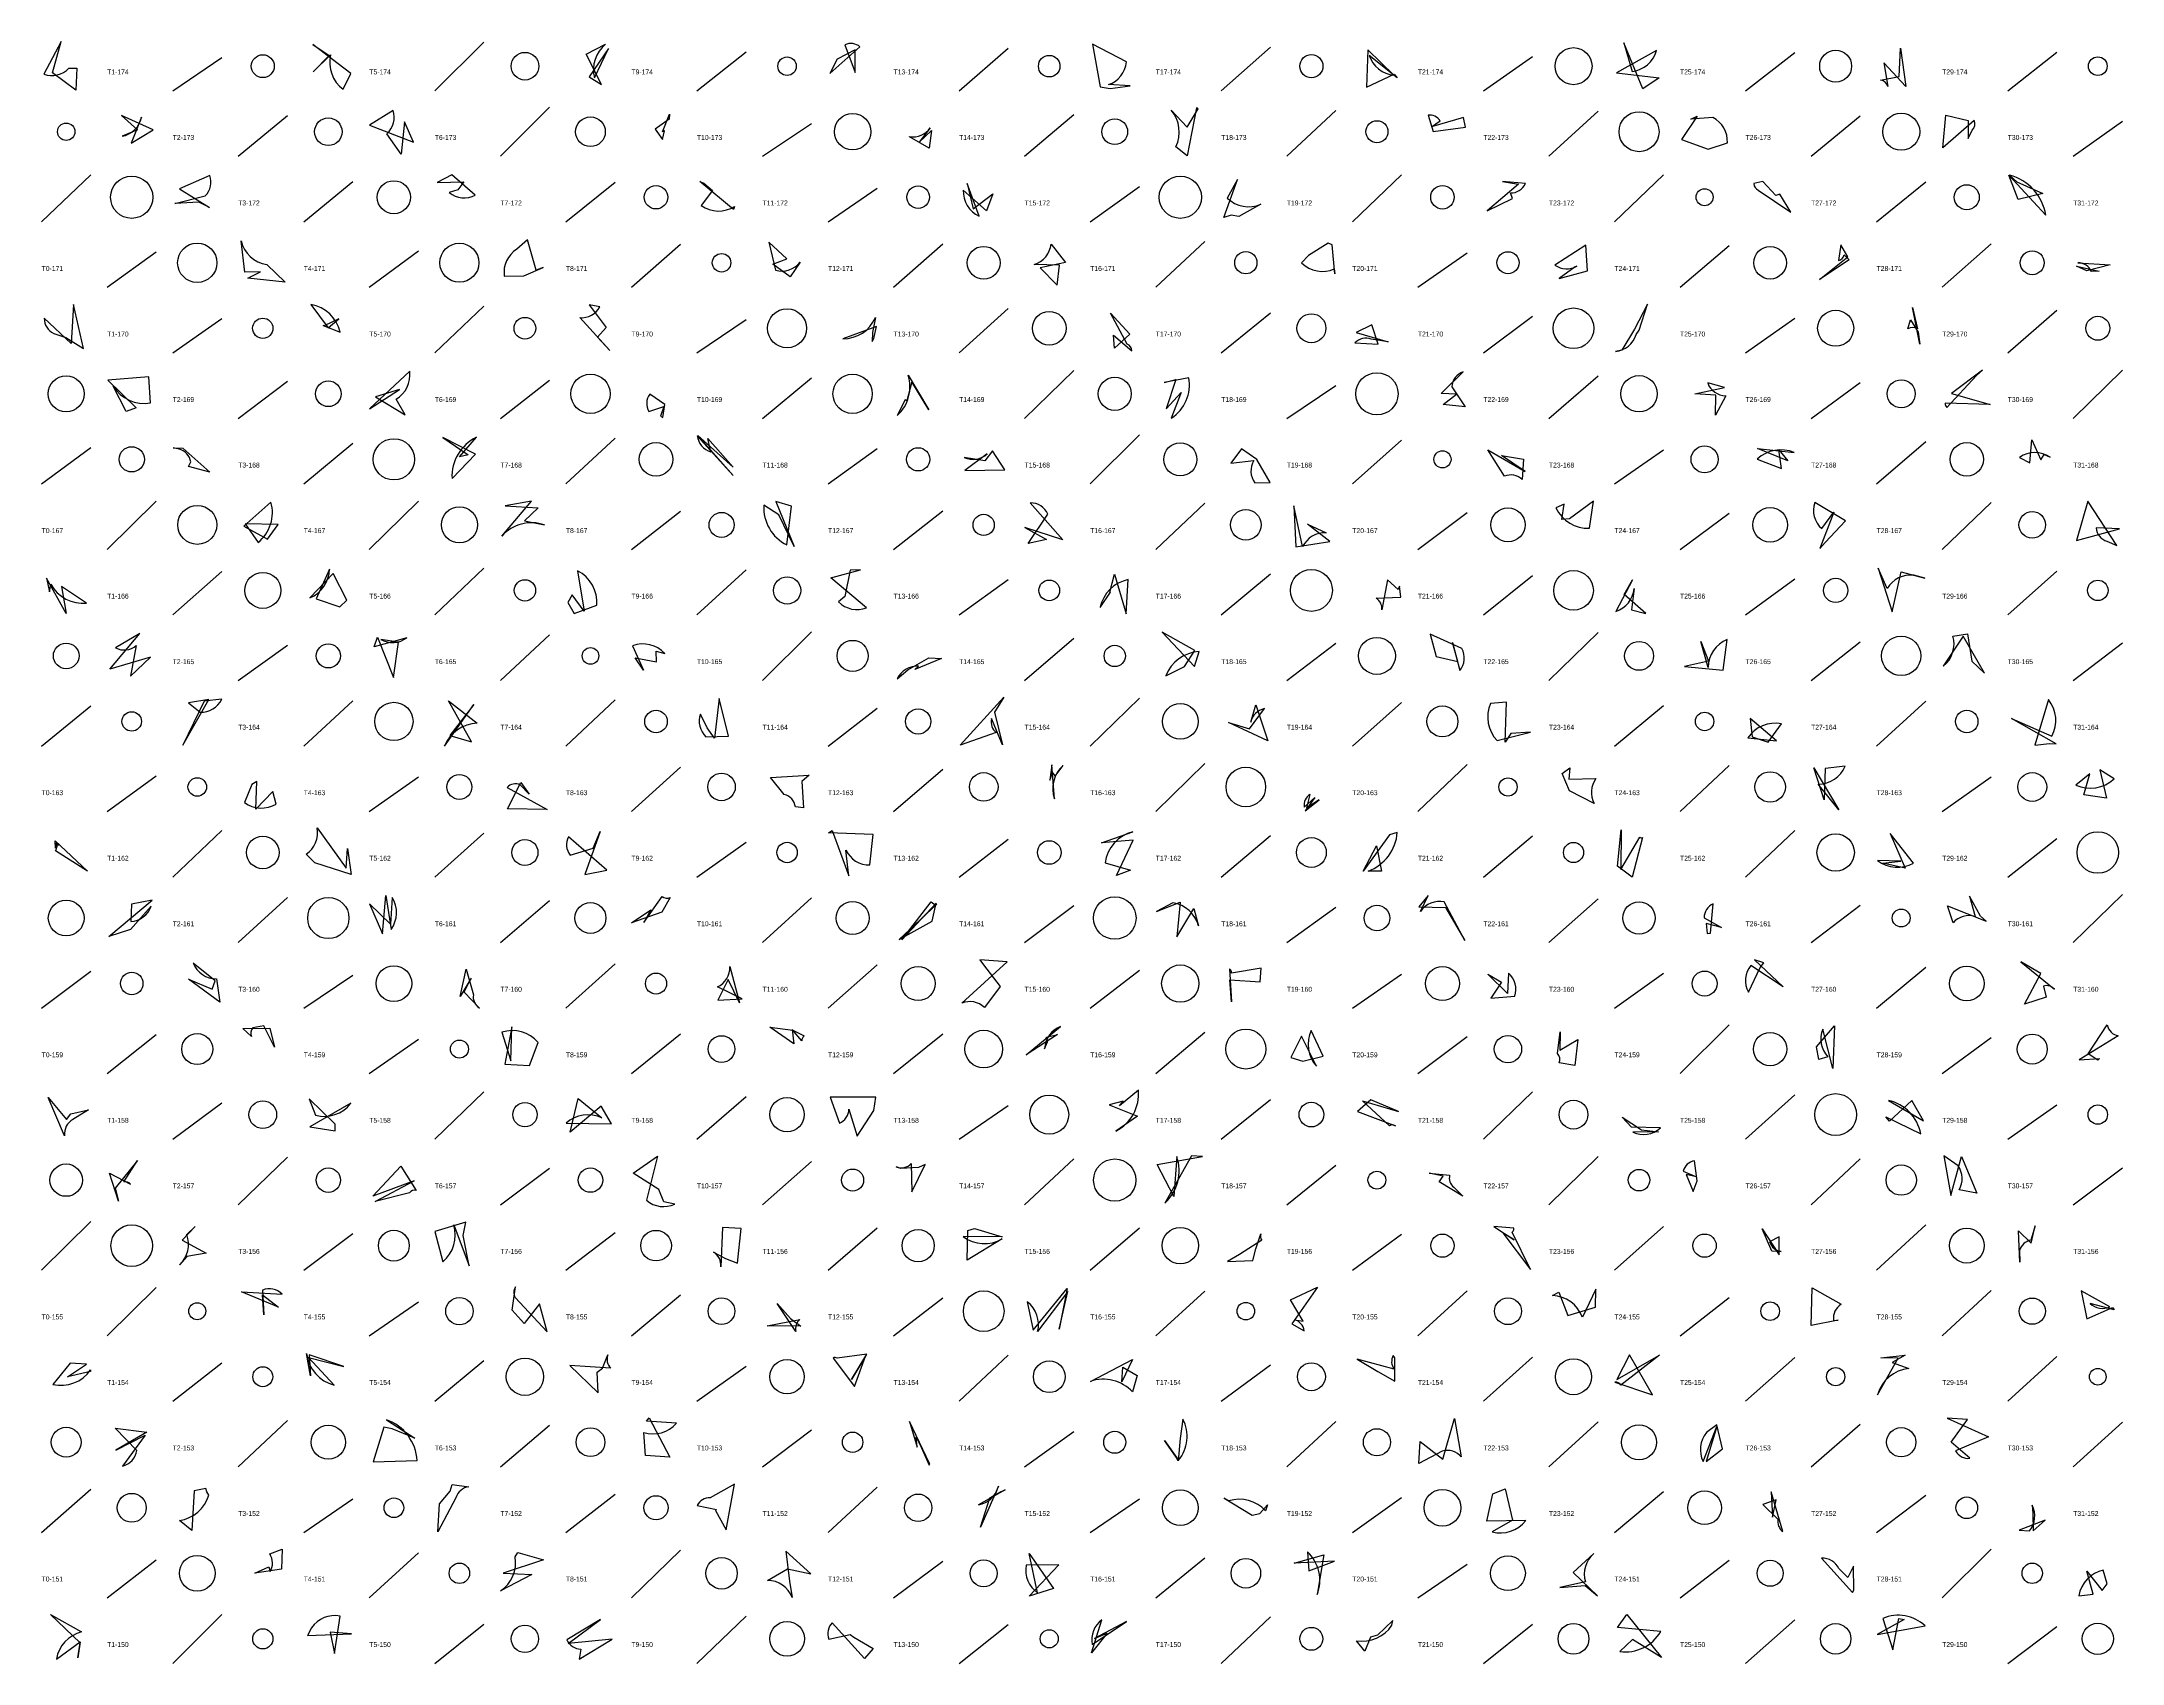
# Model space of a CAD drawing. Header units: millimetres. Extents: x -1 to 9990, y 0 to 15990.
# Drawn here: x 0 to 1270, y 6000 to 6990 of the extents above; entities that cross this region are included whole.
import ezdxf

# ---------------------------------------------------------------- set-up
doc = ezdxf.new("R2010")
doc.units = ezdxf.units.MM
doc.layers.add('TEXT', color=3, linetype='Continuous')
doc.layers.add('WALL', color=1, linetype='Continuous')

msp = doc.modelspace()

# ---------------------------------------------------------------- linework, layer by layer
for points in [[(6.7, 6970.9), (11.9, 6990), (1.3, 6970.1, 0.3), (16.7, 6973.8), (21.5, 6973.7), (20.8, 6960.3)], [(175.6, 6981.5), (165.8, 6971.6), (176.4, 6981.9, 0.3), (184, 6960.9), (188.7, 6970.6), (165.5, 6988.2)], [(341.8, 6963.9), (332.4, 6982.3), (344.2, 6988.4, 0.3), (337.5, 6967.9), (345.9, 6985.7), (334.2, 6968.5)], [(485.5, 6979.2), (481.1, 6970.5), (499.5, 6986.8, 0.3), (490.3, 6988), (496.6, 6971.2), (496.5, 6984.9)], [(652.2, 6961.3), (664.5, 6963.1), (651.2, 6963.8, 0.3), (662.1, 6977.6), (641.4, 6988.5), (646.1, 6962.4)], [(977.3, 6961.2), (965.7, 6989.3), (970.7, 6971.7, 0.3), (985.7, 6984.6), (961.2, 6971), (987.3, 6967.8)], [(1137.8, 6962.6), (1124.4, 6977), (1126.8, 6962.6, 0.3), (1122.4, 6966.5), (1133.7, 6968.7), (1134.6, 6986)], [(825.6, 6970.1), (827.4, 6967.9), (810.3, 6981.6, 0.3), (825.4, 6969.5), (809.4, 6985), (808.7, 6962.1)], [(221.5, 6941.1), (219.5, 6921.2), (210.7, 6933.8, 0.3), (214.6, 6948), (200.1, 6939), (227, 6928.7)], [(704.8, 6949.6), (699.1, 6920.3), (692.3, 6925.8, 0.3), (689.4, 6948.1), (699.1, 6937.8), (706, 6948.9)], [(48.7, 6944.9), (58.6, 6936.1), (49.1, 6932.2, 0.3), (61, 6943.8), (54.7, 6928.1), (68.1, 6936.2)], [(374.4, 6936.6), (379, 6930.3), (380.2, 6935.5, 0.3), (379, 6935), (383.2, 6945.8), (383, 6942.7)], [(541.8, 6925), (529.7, 6931.9), (529.7, 6932.1, 0.3), (542.4, 6937.4), (535.6, 6928.7), (543.2, 6935.8)], [(867.9, 6943.7), (848.3, 6938), (853.6, 6941.6, 0.3), (846.2, 6945.1), (849.3, 6935.2), (869, 6937.8)], [(1001, 6930.3), (1017.1, 6924.3), (1028.9, 6928.3, 0.3), (1020.1, 6943.6), (1006.7, 6942.6), (1010.4, 6944.5)], [(1175.9, 6941.8), (1175.9, 6930.9), (1178.4, 6935.9, 0.3), (1179.5, 6941.9), (1160.4, 6925.2), (1162.3, 6945)], [(95.9, 6891.9), (81.3, 6891.2), (99.8, 6895.9, 0.3), (102.6, 6908.3), (84.2, 6900.1), (102.4, 6888.7)], [(257.6, 6904.4), (254.1, 6899.5), (248.8, 6897.9, 0.3), (264.7, 6896.2), (250.3, 6908.6), (241.4, 6903.9)], [(404.1, 6903.5), (409.4, 6899.2), (402.6, 6889.9, 0.3), (423, 6889.4), (422.2, 6887.5), (401.7, 6904.6)], [(580.6, 6897), (576.8, 6886.7), (562.5, 6899.3, 0.3), (572.2, 6883.4), (565, 6903.3), (568.6, 6887.9)], [(721.6, 6882.7), (729.9, 6905.9), (723.6, 6894.5, 0.3), (744.2, 6890.7), (730.7, 6883.2), (726.1, 6884.1)], [(882.2, 6886.6), (897.7, 6894.2), (896.5, 6897.6, 0.3), (905.6, 6903.3), (891.7, 6904.6), (901.4, 6902.9)], [(1058.5, 6896.1), (1050.6, 6904.7), (1045.1, 6903.3, 0.3), (1047.8, 6899.4), (1067.7, 6885.8), (1061, 6896.8)], [(1206.3, 6893.7), (1200.6, 6908.4), (1223.2, 6884, 0.3), (1201.2, 6908.5), (1205.6, 6904.4), (1221.4, 6897.2)], [(133.6, 6849.4), (124.1, 6849.3), (121.7, 6868.3, 0.3), (137.4, 6853.9), (148.7, 6843.2), (125.8, 6845.6)], [(301.8, 6850.5), (296.5, 6868.9), (290, 6863.2, 0.3), (282.4, 6846.9), (294.3, 6847.1), (306.1, 6852.2)], [(454.9, 6857.4), (443.8, 6867.6), (447.9, 6850.5, 0.3), (463, 6855.3), (456.9, 6846.5), (446.3, 6854.2)], [(619.8, 6841.3), (621.2, 6853.5), (605.9, 6854, 0.3), (616.1, 6866.4), (625, 6855.1), (609.5, 6851.9)], [(785.2, 6867), (773.2, 6859.5), (769, 6854.9, 0.3), (789, 6851.2), (789.4, 6848.2), (787.7, 6866)], [(943.5, 6850), (942.6, 6865.8), (923.6, 6853.6, 0.3), (937.1, 6853), (936, 6852.5), (926.3, 6845.3)], [(1102.4, 6858.7), (1098.1, 6866), (1096.8, 6856.3, 0.3), (1100.1, 6859.9), (1103.3, 6856.8), (1085.2, 6844.7)], [(1241.9, 6853), (1255.9, 6849.9), (1251.1, 6849.6, 0.3), (1242.9, 6855), (1262.5, 6853.7), (1248.3, 6850.1)], [(19.5, 6829.6), (18.1, 6805.7), (1.6, 6821.1, 0.3), (7.4, 6811.9), (14.8, 6809.4), (25.6, 6802.6)], [(172.4, 6816.5), (171.8, 6816.6), (182.3, 6812.7, 0.3), (164.3, 6829.6), (174.8, 6815.2), (181.5, 6820.8)], [(339.3, 6809.5), (346.9, 6801.5), (328.5, 6821.5, 0.3), (340.8, 6828.1), (334.1, 6829.3), (344.6, 6815.5)], [(507.9, 6808.7), (509.5, 6816.1), (489.1, 6808.6, 0.3), (508.9, 6821.5), (507.1, 6812.5), (507, 6806.9)], [(654.8, 6802.9), (654.2, 6810.8), (665.4, 6801.3, 0.3), (662.6, 6805.3), (652.4, 6824.2), (664.2, 6811.5)], [(972.3, 6814.5), (964.5, 6801.6), (960.6, 6800.9, 0.3), (973.3, 6811.2), (975.1, 6813.9), (980.2, 6829.8)], [(1146.3, 6805.3), (1141.9, 6827.6), (1145, 6814.6, 0.3), (1139.1, 6814.7), (1140.6, 6820.2), (1145.3, 6812.6)], [(802.4, 6812.5), (821.9, 6806.8), (811.5, 6808.3, 0.3), (801.6, 6806.1), (815.7, 6805.4), (811.8, 6817.1)], [(57.8, 6766.4), (51.7, 6764.1), (43.6, 6779.7, 0.3), (66.5, 6769.4), (65.4, 6785.4), (40.4, 6783.4)], [(203.8, 6773.2), (221.9, 6762.1), (216.4, 6771.8, 0.3), (224.7, 6788.8), (200.1, 6765.8), (218.5, 6777.7)], [(528.1, 6770.8), (527.1, 6771.4), (522.2, 6761.8, 0.3), (528.8, 6786.4), (541.5, 6765.2), (531.2, 6782.3)], [(686.3, 6765.9), (695.6, 6775.9), (689.5, 6760.1, 0.3), (700.2, 6784.8), (685.1, 6782), (692.2, 6783.7)], [(863.5, 6774.7), (854.2, 6775.1), (867.7, 6788.4, 0.3), (860.7, 6779.3), (868.8, 6767.1), (855.5, 6768.4)], [(1165.7, 6775.1), (1189.2, 6768.5), (1161.8, 6769.2, 0.3), (1162.9, 6766.7), (1181, 6786.2), (1184.6, 6789.5)], [(379.1, 6760.6), (380.3, 6768.5), (371.2, 6774.8, 0.3), (370.6, 6764.2), (379.7, 6767.2), (377.8, 6761.4)], [(1009.1, 6775), (1027.2, 6778.9), (1016.9, 6781.6, 0.3), (1027.9, 6773.8), (1021.6, 6762), (1021.8, 6774.1)], [(260.3, 6737.8), (255.1, 6736.5), (265.4, 6748.5, 0.3), (250.5, 6723.3), (264.8, 6738.2), (244.8, 6748.3)], [(400.6, 6749.5), (422.1, 6725.2), (400.2, 6749.4, 0.3), (408.4, 6739.5), (406.6, 6747.8), (422.1, 6730.2)], [(1220.2, 6734.7), (1222.3, 6738), (1225.9, 6736.4, 0.3), (1207.2, 6736.2), (1213.6, 6732.8), (1214.8, 6747)], [(102.6, 6727.1), (89.7, 6730.6), (91, 6733.4, 0.3), (83.9, 6741.2), (80.2, 6742), (86.1, 6741.9)], [(580.4, 6740.1), (575.6, 6734), (563, 6736.1, 0.3), (577.2, 6738.4), (563.5, 6728.1), (588, 6728.5)], [(732.4, 6741.5), (725.8, 6732.7), (739.8, 6734.2, 0.3), (740.5, 6720.7), (749.9, 6720.9), (741.7, 6734.9)], [(891.1, 6737.4), (904.5, 6735.2), (903.7, 6722.6, 0.3), (892.9, 6724.7), (882.6, 6740.8), (905.4, 6727.5)], [(1065.9, 6734), (1047.2, 6741.7), (1069.7, 6739.1, 0.3), (1047.1, 6735.1), (1062, 6729.4), (1060.4, 6740.7)], [(144.4, 6695.3), (124.2, 6695.6), (132.1, 6684.2, 0.3), (140, 6708.9), (123.5, 6694.2), (137.8, 6686.3)], [(303.1, 6705.4), (294.7, 6697.4), (306.9, 6695, 0.3), (280.9, 6688.2), (299, 6709.4), (283, 6706.6)], [(459.3, 6681.7), (450, 6701.1), (440.8, 6707, 0.3), (454.8, 6682.8), (457.6, 6706.4), (448.1, 6709.3)], [(613.4, 6686.1), (602.2, 6683.6), (614.2, 6701.6, 0.3), (603.4, 6708.4), (623.3, 6685.9), (600.1, 6693.3)], [(786.3, 6684.8), (772.6, 6695.4), (784, 6690.1, 0.3), (769.6, 6681.7), (764.2, 6706.7), (765.5, 6681.6)], [(927.8, 6698.3), (929.2, 6707.6), (924.3, 6705.4, 0.3), (944.8, 6692.9), (947.1, 6709.4), (932.5, 6698.6)], [(1088.5, 6684.2), (1101, 6697.5), (1082.2, 6708.6, 0.3), (1086.5, 6692.7), (1093.9, 6702.7), (1085.3, 6680.5)], [(1241.9, 6685.5), (1268.2, 6692.6), (1253.9, 6693.1, 0.3), (1260.5, 6685), (1266.6, 6682.5), (1248.9, 6709.5)], [(186.2, 6649.1), (178, 6665.4), (163.7, 6650.5, 0.3), (175.7, 6668), (167.5, 6649.9), (182.1, 6645)], [(493.4, 6667.3), (490.3, 6651.3), (486.4, 6648, 0.3), (503.5, 6644.4), (481.8, 6662.6), (499.9, 6667.5)], [(1134.9, 6666.3), (1149.4, 6662.4), (1142.7, 6664.2, 0.3), (1126.4, 6656.1), (1121, 6668.6), (1129.5, 6641.9)], [(3, 6662.4), (4.8, 6654.1), (5.6, 6658.7, 0.3), (27.4, 6647.3), (12.2, 6657.4), (14.9, 6640.8)], [(321.1, 6647.7), (325, 6640.9), (338.9, 6645.9, 0.3), (327.1, 6667), (331.1, 6642.4), (323.8, 6652.3)], [(654.9, 6664.9), (661.9, 6640.6), (663.2, 6661.6, 0.3), (646.1, 6644.5), (652.4, 6654), (651.9, 6654)], [(828, 6655.6), (821.5, 6661.4), (818, 6643.2, 0.3), (814.5, 6650.2), (829.6, 6650.9), (828.7, 6657.5)], [(965.9, 6652.4), (971, 6661.4), (960.8, 6642.2, 0.3), (972, 6656.1), (970.4, 6643.2), (979.1, 6640.9)], [(684, 6629.5), (703.6, 6608.5), (706.5, 6617.6, 0.3), (686.1, 6602.9), (697.5, 6608.6), (703.8, 6618.3)], [(41.7, 6606.9), (59.9, 6628.7), (45.1, 6619.9, 0.3), (57.8, 6621.3), (54.2, 6602.6), (66.4, 6614.2)], [(214.7, 6601.8), (217.8, 6623.4), (207, 6625.1, 0.3), (222.9, 6626.1), (202.9, 6620.5), (205, 6626.5)], [(375.2, 6611.3), (375.1, 6617.8), (380.4, 6616.5, 0.3), (360.7, 6621.2), (367.3, 6606.3), (362.2, 6613.9)], [(864.4, 6611.5), (861.2, 6623.1), (865.7, 6606, 0.3), (866.9, 6619.5), (847.5, 6628.3), (851.2, 6614.7)], [(1002.7, 6608.5), (1026.3, 6606.4), (1028.8, 6625.1, 0.3), (1017.2, 6607.9), (1012.7, 6623.7), (1017.4, 6611.8)], [(1185.9, 6604.4), (1172.9, 6627), (1160.7, 6608.7, 0.3), (1166.6, 6627.1), (1175.4, 6628.4), (1178.2, 6611.8)], [(549.2, 6613.4), (533, 6606.8), (535.3, 6608.8, 0.3), (522.2, 6601), (528.6, 6606.6), (541.5, 6613.9)], [(102, 6588.4), (89.7, 6586.4), (96.8, 6580.6, 0.3), (109.9, 6588.6), (99.2, 6587.3), (86.1, 6560.5)], [(262.4, 6562.6), (248.4, 6587.6), (265.8, 6573.9, 0.3), (246, 6560), (263.9, 6585.3), (249.2, 6566.5)], [(410.6, 6564.7), (406.2, 6571), (402.1, 6579.5, 0.3), (405.5, 6565.7), (419.3, 6566), (413.6, 6589.1)], [(581.6, 6580.7), (586.5, 6560.8), (579.8, 6576.7, 0.3), (582.7, 6568.2), (560.7, 6560.5), (587.2, 6589.8)], [(724.4, 6574.3), (737.2, 6570.4), (746.3, 6582.8, 0.3), (738, 6574.6), (741.1, 6585.1), (748.4, 6563.1)], [(893.3, 6562.3), (894, 6586.7), (884.3, 6586, 0.3), (888.4, 6563.3), (908.8, 6568.4), (896.7, 6567.6)], [(1229.6, 6561.4), (1202.4, 6576.7), (1227, 6566, 0.3), (1224.9, 6588.3), (1216.5, 6560.5), (1225.5, 6561.5)], [(1044, 6565.7), (1053.8, 6562.3), (1062, 6573.6, 0.3), (1041.3, 6564.9), (1058.9, 6563.2), (1042.8, 6576.8)], [(463.9, 6538.3), (465.1, 6522.2), (460.1, 6522.8, 0.3), (453.3, 6530.5), (444.8, 6540.8), (468.5, 6542.2)], [(617, 6543.7), (618.7, 6541.5), (623.5, 6548.1, 0.3), (618.2, 6527.7), (616.6, 6548.5), (615.3, 6539.1)], [(932.8, 6546.7), (932.2, 6539.8), (948.7, 6540.1, 0.3), (947.7, 6525), (932.6, 6532.7), (928.1, 6543.2)], [(1081.7, 6546.6), (1096.9, 6521), (1084.4, 6536.7, 0.3), (1100.8, 6547.7), (1088.6, 6546.3), (1088, 6527.1)], [(1246.5, 6530.1), (1250.2, 6543), (1241.6, 6536.1, 0.3), (1264.9, 6539.9), (1256.3, 6545.4), (1260.4, 6528.2)], [(131.3, 6538.3), (128.4, 6536.6), (123.8, 6525.5, 0.3), (143.2, 6524.6), (141.1, 6532.3), (130.8, 6521.4)], [(292.5, 6537.7), (297.5, 6530.7), (292.1, 6536.4, 0.3), (284.1, 6534.7), (308.6, 6521.2), (284.3, 6521.6)], [(779.7, 6527.2), (772.3, 6522.2), (774.2, 6530.5, 0.3), (770.7, 6522.7), (777.2, 6528.6), (771.3, 6520.5)], [(188.9, 6481.5), (166.8, 6488.7), (161.5, 6493.9, 0.3), (168.2, 6510), (185.8, 6485.4), (186.6, 6497.5)], [(331.6, 6481.6), (344.9, 6484.2), (321.6, 6504.6, 0.3), (322.6, 6493.4), (336.7, 6497.7), (340.9, 6507.8)], [(482.6, 6508.5), (492.7, 6480.8), (490.9, 6496.5, 0.3), (505.5, 6487.4), (507.6, 6506), (480.3, 6507)], [(666.3, 6502.6), (647, 6500.9), (666, 6507.7, 0.3), (649.1, 6488.7), (664.6, 6484.3), (656.1, 6481)], [(814.8, 6499.1), (817.8, 6483.7), (809.6, 6483.7, 0.3), (827.4, 6507.3), (822.7, 6505.7), (806.6, 6483.7)], [(964, 6508.9), (963.9, 6484.6), (975.4, 6504.4, 0.3), (977.1, 6504.1), (970.7, 6480), (961.9, 6486.6)], [(1123.8, 6488.5), (1134.7, 6489.8), (1120.6, 6490.1, 0.3), (1142.5, 6488.5), (1128.2, 6506.6), (1137.4, 6485.5)], [(8.3, 6502.1), (28, 6483.6), (8.4, 6496.1, 0.3), (8.7, 6500.7), (10.4, 6499.6), (8.5, 6497.7)], [(67.5, 6465.8), (54.8, 6463.5), (54.4, 6452.8, 0.3), (66.9, 6462.3), (54.3, 6448), (41.1, 6443.7)], [(208.1, 6445.4), (210.1, 6468.7), (213.3, 6447.9, 0.3), (214, 6467.6), (212.9, 6451.3), (200.2, 6463.6)], [(371.8, 6460), (367.5, 6452.2), (378.7, 6468.2, 0.3), (383.7, 6467.6), (378.6, 6458.6), (360.1, 6452.1)], [(545.9, 6464), (525, 6441.6), (543, 6464.9, 0.3), (546.4, 6463.5), (523.5, 6441.9), (543.6, 6453)], [(692.9, 6443.5), (703.2, 6460.8), (706.1, 6450.2, 0.3), (690.5, 6464.3), (680.5, 6458.9), (695, 6464.6)], [(856.8, 6461.4), (868.6, 6441.2), (856.1, 6464.9, 0.3), (841.6, 6458.9), (846.3, 6468.7), (840.6, 6461.9)], [(1183.5, 6456.1), (1176.6, 6468.4), (1180.1, 6455.9, 0.3), (1166.7, 6452.1), (1163.3, 6462.4), (1186.9, 6453.1)], [(1016.5, 6445.6), (1018.6, 6445.7), (1020.2, 6463.7, 0.3), (1014.7, 6455.1), (1025.4, 6449.3), (1016, 6451.6)], [(104, 6411.6), (105.9, 6416.6), (92.5, 6427.5, 0.3), (106.7, 6417.8), (108.7, 6403.7), (89.6, 6417.7)], [(574.8, 6426.4), (585, 6413.3), (575.4, 6400.4, 0.3), (561.6, 6403), (589.3, 6428.2), (572.7, 6429.4)], [(1045.5, 6429.4), (1063, 6413), (1043.2, 6426.1, 0.3), (1041.7, 6409.8), (1048.9, 6424.8), (1051.1, 6427.7)], [(1220.3, 6421.2), (1208.1, 6428.2), (1228.5, 6411.5, 0.3), (1221.8, 6413.5), (1223.5, 6406.6), (1210.3, 6402.5)], [(255.5, 6407.1), (259.1, 6423.7), (263.5, 6408.2, 0.3), (267.3, 6400), (257.9, 6409.7), (262.2, 6418.2)], [(412.8, 6404.8), (427.6, 6405.7), (412.5, 6412.9, 0.3), (420.1, 6425.4), (426, 6403.3), (419.1, 6417.4)], [(743.7, 6416.1), (744.4, 6424.3), (726.3, 6421.3, 0.3), (725, 6423.9), (726.2, 6403.9), (725.2, 6417.2)], [(891.1, 6415.8), (884.6, 6406.1), (899.1, 6407.2, 0.3), (895.3, 6421.4), (894.7, 6408.9), (882.8, 6420.7)], [(142.2, 6376.1), (135.6, 6389.2), (129, 6388, 0.3), (128.2, 6382.6), (122.8, 6387.5), (139.3, 6387.7)], [(282.7, 6365.7), (297.7, 6365), (303.1, 6379.1, 0.3), (280.9, 6385.3), (286.3, 6367.9), (287, 6388.5)], [(444.5, 6388.3), (458.5, 6386.5), (465.4, 6383, 0.3), (464.1, 6380.1), (458, 6386.9), (459.2, 6378.2)], [(620.1, 6384), (601, 6371.4), (621.8, 6388.7, 0.3), (612.2, 6375.2), (613.9, 6379.4), (613.3, 6382.3)], [(1094.3, 6389.1), (1093.2, 6363.1), (1087.2, 6387.2, 0.3), (1090.3, 6370.3), (1084.7, 6368.7), (1083.3, 6376.4)], [(1255, 6368.2), (1249.1, 6372), (1260.7, 6389.7, 0.3), (1267.5, 6383.1), (1243.7, 6368.4), (1256.1, 6369.3)], [(769.8, 6367.7), (782.1, 6370.6), (774.9, 6386.4, 0.3), (778.1, 6364.5), (768.9, 6382.8), (762.4, 6369.8)], [(937.6, 6380.9), (935.7, 6364.9), (926.3, 6366.6, 0.3), (925.2, 6372.3), (926.9, 6385.6), (926.6, 6374.4)], [(17.8, 6335.4), (28.6, 6338), (19.1, 6332.1, 0.3), (14, 6322.1), (4.1, 6345.5), (15.1, 6332.1)], [(179.2, 6329.2), (163.4, 6344.7), (167.1, 6334.6, 0.3), (188.8, 6341.9), (163.8, 6327.6), (179.1, 6325)], [(322.6, 6324.2), (327.5, 6344.8), (342, 6333.1, 0.3), (320.1, 6329.7), (347.9, 6329.4), (341.5, 6340.2)], [(509.2, 6345.7), (481.3, 6345.6), (486.9, 6329.7, 0.3), (492.7, 6338.4), (497.8, 6321.8), (508, 6337.6)], [(651.6, 6341), (668.9, 6334.1), (655.7, 6324.9, 0.3), (669.5, 6349.9), (657.9, 6340.3), (660.1, 6343.3)], [(811.3, 6344), (803.2, 6336.8), (826.3, 6328.2, 0.3), (822.7, 6328.1), (806.3, 6343.4), (828.2, 6336.8)], [(1127.8, 6330.9), (1125.6, 6333.6), (1146.9, 6323.2, 0.3), (1127.2, 6343.7), (1148.7, 6331.2), (1141.4, 6343.6)], [(976.4, 6325.7), (986.8, 6324.4), (971.2, 6324.3, 0.3), (988.1, 6326.9), (970.4, 6327.4), (964.6, 6333.5)], [(47, 6282.1), (41.4, 6299.2), (54.3, 6292.5, 0.3), (50.1, 6293.9), (58.6, 6306.9), (44.8, 6290.1)], [(202.1, 6285.2), (219.3, 6303.5), (228.6, 6288.7, 0.3), (224.5, 6287.3), (203.5, 6282), (227.4, 6294.5)], [(361.1, 6299.2), (375.9, 6309.7), (369.2, 6282.7, 0.3), (386.5, 6280.4), (379.8, 6281.8), (376.7, 6289.2)], [(535.3, 6302.8), (524.5, 6302.1), (521.6, 6303.1, 0.3), (530.8, 6305.1), (531.2, 6287.8), (539.3, 6304.6)], [(708.6, 6309.4), (701.8, 6309.8), (685.5, 6280.9, 0.3), (692.8, 6309.4), (691, 6285), (680.9, 6304.5)], [(855.4, 6297.5), (846.8, 6299.3), (859.4, 6298.1, 0.3), (862, 6290.7), (867.5, 6285.2), (852.9, 6294)], [(1008, 6288.1), (1010.4, 6294.6), (1008.9, 6306.8, 0.3), (1001.9, 6300.4), (1010, 6297), (1003.8, 6298.4)], [(1171.8, 6309.5), (1181.2, 6287), (1170.3, 6289.1, 0.3), (1169.7, 6303.7), (1161, 6309.9), (1165.2, 6285.7)], [(100.5, 6250.4), (88.7, 6248.3), (84.2, 6243.3, 0.3), (88.6, 6261.8), (93.8, 6266.6), (85.7, 6258.3)], [(259, 6269.4), (240, 6263.6), (244.9, 6245.1, 0.3), (251.5, 6267.7), (261, 6242.7), (257.2, 6261.1)], [(427, 6265.5), (415.5, 6266), (414.5, 6242.1, 0.3), (410.1, 6251.1), (417.5, 6247.1), (424.8, 6244.4)], [(569.3, 6265.5), (586.3, 6260.4), (562.4, 6260.6, 0.3), (586.3, 6259.1), (564.9, 6246.1), (565.4, 6264.2)], [(739.3, 6246), (741.1, 6253.1), (744.2, 6262.3, 0.3), (744.7, 6258.3), (731.1, 6249.7), (723.8, 6245.4)], [(891.9, 6262.9), (908.8, 6240.5), (897.6, 6263.3, 0.3), (898.5, 6265.6), (886.3, 6266.7), (898.7, 6258.5)], [(1060.6, 6249.3), (1060.6, 6260.3), (1054.7, 6257.3, 0.3), (1061.8, 6251.5), (1056, 6251.7), (1050.2, 6265.2)], [(1214.4, 6256.6), (1216.7, 6267), (1214.2, 6258.4, 0.3), (1207.3, 6252), (1207.4, 6244.9), (1206.6, 6264.1)], [(144.5, 6217.5), (122, 6226.9), (146.8, 6225.4, 0.3), (134.9, 6227.9), (135.6, 6212.8), (134.9, 6225)], [(294.6, 6207.5), (287.1, 6215.6), (289.2, 6229.8, 0.3), (289.1, 6223.3), (308.6, 6202.4), (303.8, 6219.5)], [(621.1, 6204), (626.3, 6227.1), (607.9, 6202.5, 0.3), (601.6, 6220.8), (605.1, 6203.5), (625.9, 6228.8)], [(778.8, 6229.6), (763.1, 6207.3), (770.6, 6203.1, 0.3), (764.7, 6209.8), (770, 6209), (762.2, 6222)], [(948.5, 6217.4), (948.6, 6228.5), (940.4, 6211.3, 0.3), (922.2, 6224.6), (926.1, 6226.7), (931.6, 6212.3)], [(1080.7, 6229.3), (1090, 6224), (1098.3, 6219.2, 0.3), (1093.7, 6209.4), (1096.6, 6209.6), (1080.1, 6206.3)], [(1264, 6217.3), (1264.9, 6215.8), (1250.3, 6219.6, 0.3), (1262.3, 6217.7), (1244.8, 6227.4), (1248.4, 6210.3)], [(463.3, 6205.8), (442.8, 6206), (462.8, 6209.9, 0.3), (460.4, 6202.6), (449, 6219.7), (457, 6210.6)], [(163.4, 6188.4), (164.1, 6175.6), (161.7, 6189.1, 0.3), (178.5, 6169.8), (162.8, 6186.7), (184.4, 6181.2)], [(339, 6177.7), (342.3, 6180.3), (345.6, 6188.3, 0.3), (347.3, 6180.2), (322.4, 6181.9), (339.6, 6165.1)], [(494.3, 6173.2), (503.7, 6188.8), (485.6, 6186.3, 0.3), (483.2, 6186.4), (496.2, 6169.1), (502.9, 6187.5)], [(659.9, 6180.8), (668.7, 6175.7), (665.8, 6165.7, 0.3), (640.1, 6172.1), (665.8, 6185.6), (659.3, 6171.9)], [(826, 6172.2), (826, 6186.6), (825, 6187.9, 0.3), (825.5, 6179.6), (803, 6185.7), (815.6, 6178.1)], [(961.5, 6173.2), (987.4, 6188.2), (963.8, 6169.8, 0.3), (960.3, 6171.7), (983.2, 6164), (969.2, 6188.4)], [(1137.4, 6188.1), (1129.5, 6183.7), (1139.6, 6180, 0.3), (1120.5, 6164), (1133.1, 6186.3), (1122.5, 6186.6)], [(27.4, 6182.7), (17.4, 6183.2), (6.9, 6170.2, 0.3), (29.9, 6179.1), (29.9, 6178.1), (15.9, 6175)], [(208.8, 6144.3), (202.4, 6123), (229.2, 6123.8, 0.3), (210.6, 6148.7), (227.8, 6137.5), (214, 6143.2)], [(383.4, 6125.8), (368.6, 6126.9), (367.5, 6141, 0.3), (387.5, 6146.6), (369.1, 6147.8), (370.8, 6149.9)], [(533.8, 6138.1), (536.9, 6132), (541.8, 6121.1, 0.3), (542, 6122.1), (529.8, 6147.7), (534.4, 6131.9)], [(692.5, 6125.8), (685.3, 6136.1), (693.9, 6124, 0.3), (696.6, 6149.1), (695, 6137.3), (693.7, 6123.6)], [(855.2, 6124.6), (862.3, 6149.4), (866.5, 6126, 0.3), (854.9, 6129.6), (840.6, 6122), (841.4, 6135.4)], [(1163.1, 6149.6), (1188.3, 6138.2), (1168.2, 6129.7, 0.3), (1176.9, 6125.2), (1165.4, 6135), (1175.4, 6148.8)], [(45.3, 6130.2), (63.3, 6139.3), (49.3, 6120.4, 0.3), (58.2, 6130), (44.9, 6143.6), (64.2, 6141.2)], [(1026, 6130.9), (1022.5, 6145.6), (1016.2, 6140.9, 0.3), (1014.1, 6123.3), (1022.5, 6144.7), (1016, 6123.3)], [(249.4, 6105.2), (250.5, 6109.2), (260.8, 6107.8, 0.3), (252.9, 6101.1), (241.9, 6080.3), (242.8, 6097.4)], [(417.9, 6081.6), (423, 6109.4), (408, 6101.1, 0.3), (400.2, 6096.3), (411.9, 6094), (411.4, 6093.4)], [(93.1, 6105.4), (91.7, 6081.1), (84.1, 6087.3, 0.3), (102, 6102.7), (100.8, 6104.8), (100.2, 6106.7)], [(585.3, 6104.7), (588.2, 6105.9), (571.8, 6096.8, 0.3), (584, 6108.1), (573, 6083.2), (578.8, 6101)], [(743.5, 6091.4), (748.3, 6096.7), (746.9, 6093.1, 0.3), (724.7, 6099.2), (721.8, 6100.8), (738.8, 6090.4)], [(893.2, 6106.5), (897.8, 6087.4), (885.4, 6080.3, 0.3), (905.8, 6087.2), (882, 6086.9), (885.7, 6103.5)], [(1058.6, 6099.8), (1050.6, 6097), (1059.8, 6088.1, 0.3), (1062.8, 6080.5), (1055.7, 6104.7), (1056.4, 6089.3)], [(1222.9, 6087.4), (1207.1, 6081.3), (1213.3, 6080.9, 0.3), (1214.9, 6096.5), (1215.4, 6091.4), (1215.6, 6081)], [(130.2, 6055), (138.7, 6059), (139.4, 6056, 0.3), (139.2, 6066.8), (146.9, 6069.8), (146.5, 6057.5)], [(281.7, 6055), (299.2, 6054.3), (280, 6044.2, 0.3), (289, 6065.1), (290.6, 6067.6), (306.4, 6063.2)], [(454.2, 6068.6), (456.4, 6050.1), (458.2, 6040.3, 0.3), (443, 6050.7), (455.3, 6057.8), (469.5, 6054.7)], [(602.8, 6041), (620.9, 6060.1), (600.9, 6059.9, 0.3), (607.9, 6043.1), (602.7, 6067), (617.7, 6045.8)], [(764.4, 6061.1), (782.6, 6066.2), (778.6, 6042, 0.3), (772.6, 6068.2), (773.4, 6056.4), (789.2, 6062.3)], [(949.7, 6041.3), (934.8, 6055.4), (947.4, 6067, 0.3), (942.3, 6049.7), (926.7, 6046.3), (942.2, 6047.5)], [(1105.9, 6059.4), (1102.4, 6052.5), (1097, 6057.9, 0.3), (1086.4, 6064.2), (1105.2, 6043.3), (1106.1, 6044.8)], [(1257.6, 6044.5), (1260.8, 6048.6), (1258.3, 6056.9, 0.3), (1243.4, 6041.3), (1252.2, 6042.3), (1248.4, 6056.3)], [(23.6, 6012.6), (5.5, 6029.9), (24.4, 6019.2, 0.3), (9, 6002.6), (23.6, 6013.2), (22.1, 6003.3)], [(176.2, 6019), (178.7, 6006), (182.2, 6028.9, 0.3), (164.7, 6021.7), (162.3, 6017), (189.1, 6018)], [(321.3, 6012.1), (341.1, 6026.7), (320.6, 6014.4, 0.3), (329.1, 6008.7), (328, 6002.6), (348.3, 6014.8)], [(507.6, 6009), (502.3, 6003), (482.6, 6024.8, 0.3), (480.4, 6014.8), (493.5, 6017.6), (495.7, 6016.1)], [(650.3, 6018.5), (640.7, 6006.4), (647.2, 6026.6, 0.3), (641.3, 6011.5), (662.1, 6025.5), (642.6, 6015.1)], [(811.1, 6016.1), (807.6, 6007.4), (802.6, 6013.8, 0.3), (824.1, 6023.3), (824.7, 6026.1), (815.3, 6017.2)], [(988.6, 6003.5), (971, 6014.6), (963.2, 6007.2, 0.3), (988.3, 6019.4), (961.9, 6021.9), (967.6, 6029.8)], [(1136.9, 6026.8), (1120.4, 6017.6), (1149.6, 6022.9, 0.3), (1123.8, 6027.4), (1129.9, 6008.2), (1133.5, 6027.5)]]:
    msp.add_lwpolyline(points, format="xyb", close=True)
for centre, radius in [((935, 6975), 11.3), ((135, 6975), 7), ((295, 6975), 8.45), ((455, 6975), 5.63), ((615, 6975), 6.56), ((775, 6975), 7.06), ((1095, 6975), 9.76), ((1255, 6975), 5.7), ((975, 6935), 12.2), ((15, 6935), 5.31), ((175, 6935), 8.38), ((335, 6935), 9.06), ((495, 6935), 11.1), ((655, 6935), 7.86), ((815, 6935), 6.73), ((1135, 6935), 11.3), ((55, 6895), 12.9), ((215, 6895), 10.1), ((375, 6895), 7.15), ((535, 6895), 6.88), ((695, 6895), 12.9), ((855, 6895), 7.19), ((1015, 6895), 5.19), ((1175, 6895), 7.65), ((95, 6855), 12), ((255, 6855), 11.9), ((415, 6855), 5.66), ((575, 6855), 10), ((735, 6855), 6.79), ((895, 6855), 6.74), ((1055, 6855), 9.92), ((1215, 6855), 7.29), ((135, 6815), 6.19), ((295, 6815), 6.62), ((455, 6815), 11.9), ((615, 6815), 10.3), ((775, 6815), 8.82), ((935, 6815), 12.4), ((1095, 6815), 11), ((1255, 6815), 7.31), ((15, 6775), 11), ((175, 6775), 7.84), ((335, 6775), 12), ((495, 6775), 12), ((655, 6775), 10.1), ((815, 6775), 12.9), ((975, 6775), 11.1), ((1135, 6775), 8.53), ((215, 6735), 12.6), ((375, 6735), 10.3), ((695, 6735), 10.1), ((1175, 6735), 10.2), ((55, 6735), 7.72), ((535, 6735), 7.1), ((855, 6735), 5.22), ((1015, 6735), 8.27), ((95, 6695), 11.9), ((255, 6695), 11), ((415, 6695), 7.63), ((575, 6695), 6.49), ((735, 6695), 9.33), ((895, 6695), 10.4), ((1055, 6695), 10.6), ((1215, 6695), 8.12), ((775, 6655), 12.8), ((135, 6655), 11), ((295, 6655), 6.54), ((455, 6655), 8.32), ((615, 6655), 6.32), ((935, 6655), 12.1), ((1095, 6655), 7.37), ((1255, 6655), 6.26), ((15, 6615), 7.83), ((175, 6615), 7.34), ((335, 6615), 5.06), ((495, 6615), 9.51), ((655, 6615), 6.5), ((815, 6615), 11.3), ((975, 6615), 8.8), ((1135, 6615), 12), ((55, 6575), 5.94), ((215, 6575), 11.7), ((375, 6575), 6.88), ((535, 6575), 7.67), ((695, 6575), 10.9), ((855, 6575), 9.45), ((1015, 6575), 5.64), ((1175, 6575), 6.87), ((95, 6535), 5.66), ((255, 6535), 7.61), ((415, 6535), 8.39), ((575, 6535), 8.74), ((735, 6535), 12.1), ((895, 6535), 5.55), ((1055, 6535), 9.32), ((1215, 6535), 8.8), ((135, 6495), 9.94), ((295, 6495), 7.94), ((775, 6495), 9.12), ((1095, 6495), 11.4), ((1255, 6495), 12.7), ((455, 6495), 6.21), ((615, 6495), 7.2), ((935, 6495), 6.13), ((15, 6455), 10.9), ((175, 6455), 12.6), ((335, 6455), 9.45), ((495, 6455), 10.1), ((655, 6455), 13), ((975, 6455), 9.87), ((815, 6455), 7.81), ((1135, 6455), 5.44), ((695, 6415), 11.4), ((55, 6415), 6.86), ((215, 6415), 10.9), ((375, 6415), 6.44), ((535, 6415), 10.4), ((855, 6415), 10.4), ((1015, 6415), 7.63), ((1175, 6415), 10.6), ((95, 6375), 9.47), ((255, 6375), 5.53), ((415, 6375), 8.16), ((575, 6375), 11.5), ((735, 6375), 12.2), ((895, 6375), 8.35), ((1055, 6375), 10.2), ((1215, 6375), 9.16), ((135, 6335), 8.44), ((295, 6335), 7.43), ((455, 6335), 10.5), ((615, 6335), 11.9), ((775, 6335), 7.53), ((935, 6335), 8.79), ((1095, 6335), 12.8), ((1255, 6335), 5.93), ((15, 6295), 9.89), ((175, 6295), 7.45), ((335, 6295), 7.44), ((495, 6295), 6.73), ((655, 6295), 12.9), ((815, 6295), 5.45), ((975, 6295), 6.58), ((1135, 6295), 9.25), ((55, 6255), 12.7), ((215, 6255), 9.41), ((375, 6255), 9.35), ((535, 6255), 9.85), ((695, 6255), 11.1), ((855, 6255), 7.1), ((1015, 6255), 7.11), ((1175, 6255), 10.6), ((255, 6215), 8.36), ((415, 6215), 8.14), ((575, 6215), 12.4), ((895, 6215), 8.2), ((1215, 6215), 8.01), ((95, 6215), 5.19), ((735, 6215), 5.34), ((1055, 6215), 5.66), ((295, 6175), 11.4), ((455, 6175), 10.5), ((935, 6175), 11), ((135, 6175), 6.08), ((615, 6175), 9.69), ((775, 6175), 8.52), ((1095, 6175), 5.57), ((1255, 6175), 5.08), ((15, 6135), 9.11), ((175, 6135), 10.4), ((335, 6135), 8.78), ((495, 6135), 6.23), ((655, 6135), 6.76), ((815, 6135), 8.27), ((975, 6135), 10.7), ((1135, 6135), 8.93), ((55, 6095), 8.8), ((215, 6095), 5.98), ((375, 6095), 7.37), ((535, 6095), 8.37), ((695, 6095), 10.9), ((855, 6095), 11.2), ((1015, 6095), 10.3), ((1175, 6095), 6.62), ((95, 6055), 10.9), ((255, 6055), 6.24), ((415, 6055), 9.59), ((575, 6055), 8.21), ((735, 6055), 9.03), ((895, 6055), 10.6), ((1055, 6055), 7.95), ((1215, 6055), 6.22), ((135, 6015), 6.15), ((295, 6015), 8.31), ((455, 6015), 10.6), ((615, 6015), 5.52), ((775, 6015), 7), ((935, 6015), 9.4), ((1095, 6015), 9.29), ((1255, 6015), 9.55)]:
    msp.add_circle(centre, radius)
at = {"layer": 'WALL'}
for p, q in [((240, 6960), (270, 6989.6)), ((560, 6960), (590, 6985.9)), ((720, 6960), (750, 6986.7)), ((80, 6960), (110, 6980.3)), ((400, 6960), (430, 6983.8)), ((880, 6960), (910, 6980.9)), ((1040, 6960), (1070, 6983.4)), ((1200, 6960), (1230, 6983.5)), ((280, 6920), (310, 6950)), ((760, 6920), (790, 6947.9)), ((920, 6920), (950, 6947.6)), ((120, 6920), (150, 6944.8)), ((440, 6920), (470, 6940.1)), ((600, 6920), (630, 6945.5)), ((1080, 6920), (1110, 6944.6)), ((1240, 6920), (1270, 6941.5)), ((0, 6880), (30, 6908.6)), ((160, 6880), (190, 6904.7)), ((320, 6880), (350, 6904.1)), ((480, 6880), (510, 6900.5)), ((640, 6880), (670, 6901.6)), ((800, 6880), (830, 6908.7)), ((960, 6880), (990, 6908.6)), ((1120, 6880), (1150, 6904.3)), ((40, 6840), (70, 6861.7)), ((200, 6840), (230, 6862.2)), ((360, 6840), (390, 6866.4)), ((520, 6840), (550, 6866.5)), ((680, 6840), (710, 6867.9)), ((840, 6840), (870, 6861)), ((1000, 6840), (1030, 6865.5)), ((1160, 6840), (1190, 6866.6)), ((80, 6800), (110, 6821)), ((240, 6800), (270, 6828.6)), ((400, 6800), (430, 6820.4)), ((560, 6800), (590, 6827)), ((720, 6800), (750, 6824.5)), ((880, 6800), (910, 6822.4)), ((1040, 6800), (1070, 6821.2)), ((1200, 6800), (1230, 6826.1)), ((120, 6760), (150, 6782.8)), ((280, 6760), (310, 6783.4)), ((440, 6760), (470, 6784.7)), ((600, 6760), (630, 6789.3)), ((920, 6760), (950, 6785.9)), ((1080, 6760), (1110, 6782)), ((1240, 6760), (1270, 6789.4)), ((760, 6760), (790, 6780)), ((160, 6720), (190, 6744.8)), ((320, 6720), (350, 6747.9)), ((640, 6720), (670, 6749.9)), ((800, 6720), (830, 6746.7)), ((1120, 6720), (1150, 6745.8)), ((0, 6720), (30, 6742.3)), ((480, 6720), (510, 6741.6)), ((960, 6720), (990, 6740.9)), ((40, 6680), (70, 6709.4)), ((200, 6680), (230, 6709.5)), ((680, 6680), (710, 6708.3)), ((1160, 6680), (1190, 6708.7)), ((360, 6680), (390, 6703.4)), ((520, 6680), (550, 6703.5)), ((840, 6680), (870, 6702.6)), ((1000, 6680), (1030, 6702.1)), ((240, 6640), (270, 6668.5)), ((400, 6640), (430, 6667.5)), ((80, 6640), (110, 6666.6)), ((560, 6640), (590, 6661.7)), ((720, 6640), (750, 6665.1)), ((880, 6640), (910, 6664.1)), ((1040, 6640), (1070, 6662.1)), ((1200, 6640), (1230, 6666.8)), ((440, 6600), (470, 6629.8)), ((120, 6600), (150, 6621.6)), ((280, 6600), (310, 6627.8)), ((600, 6600), (630, 6625.9)), ((760, 6600), (790, 6622.7)), ((920, 6600), (950, 6629.3)), ((1080, 6600), (1110, 6623.6)), ((1240, 6600), (1270, 6622.9)), ((0, 6560), (30, 6584.6)), ((160, 6560), (190, 6587.5)), ((320, 6560), (350, 6588.1)), ((480, 6560), (510, 6583.2)), ((640, 6560), (670, 6589.2)), ((800, 6560), (830, 6586.6)), ((960, 6560), (990, 6584.8)), ((1120, 6560), (1150, 6587.3)), ((40, 6520), (70, 6541.8)), ((200, 6520), (230, 6541.1)), ((360, 6520), (390, 6547.1)), ((520, 6520), (550, 6545.9)), ((680, 6520), (710, 6549.4)), ((840, 6520), (870, 6548.8)), ((1000, 6520), (1030, 6548.2)), ((1160, 6520), (1190, 6541.1)), ((80, 6480), (110, 6508.5)), ((240, 6480), (270, 6506.7)), ((560, 6480), (590, 6503.1)), ((720, 6480), (750, 6505.3)), ((880, 6480), (910, 6505.2)), ((1040, 6480), (1070, 6508.5)), ((1200, 6480), (1230, 6503.6)), ((400, 6480), (430, 6501.4)), ((120, 6440), (150, 6467.6)), ((280, 6440), (310, 6465.6)), ((440, 6440), (470, 6467.3)), ((920, 6440), (950, 6466.8)), ((1240, 6440), (1270, 6469.4)), ((600, 6440), (630, 6462.7)), ((760, 6440), (790, 6461.6)), ((1080, 6440), (1110, 6462.9)), ((320, 6400), (350, 6427.1)), ((480, 6400), (510, 6426.4)), ((0, 6400), (30, 6422.5)), ((160, 6400), (190, 6420.1)), ((640, 6400), (670, 6423.2)), ((800, 6400), (830, 6420.7)), ((960, 6400), (990, 6421.3)), ((1120, 6400), (1150, 6425)), ((1000, 6360), (1030, 6389.9)), ((40, 6360), (70, 6383.8)), ((200, 6360), (230, 6381)), ((360, 6360), (390, 6384.4)), ((520, 6360), (550, 6384.3)), ((680, 6360), (710, 6385.3)), ((840, 6360), (870, 6382.6)), ((1160, 6360), (1190, 6382.1)), ((80, 6320), (110, 6342.1)), ((240, 6320), (270, 6348.8)), ((400, 6320), (430, 6346.1)), ((560, 6320), (590, 6340.6)), ((720, 6320), (750, 6344.3)), ((880, 6320), (910, 6348.8)), ((1040, 6320), (1070, 6347)), ((1200, 6320), (1230, 6341)), ((120, 6280), (150, 6309.1)), ((280, 6280), (310, 6302.3)), ((440, 6280), (470, 6306.4)), ((600, 6280), (630, 6307.9)), ((760, 6280), (790, 6304.2)), ((920, 6280), (950, 6309.4)), ((1080, 6280), (1110, 6307.9)), ((1240, 6280), (1270, 6302.5)), ((0, 6240), (30, 6269.8)), ((160, 6240), (190, 6262.5)), ((320, 6240), (350, 6263)), ((480, 6240), (510, 6265.8)), ((640, 6240), (670, 6265.8)), ((800, 6240), (830, 6262.1)), ((960, 6240), (990, 6266.7)), ((1120, 6240), (1150, 6267.8)), ((40, 6200), (70, 6229.5)), ((360, 6200), (390, 6224.9)), ((520, 6200), (550, 6223.1)), ((680, 6200), (710, 6227.2)), ((840, 6200), (870, 6227.4)), ((1000, 6200), (1030, 6223.4)), ((1160, 6200), (1190, 6227.7)), ((200, 6200), (230, 6220.7)), ((560, 6160), (590, 6188.2)), ((880, 6160), (910, 6187)), ((1040, 6160), (1070, 6186.8)), ((1200, 6160), (1230, 6187.3)), ((80, 6160), (110, 6183.4)), ((240, 6160), (270, 6184.8)), ((400, 6160), (430, 6181.4)), ((720, 6160), (750, 6182.2)), ((120, 6120), (150, 6148.2)), ((760, 6120), (790, 6147.6)), ((920, 6120), (950, 6147.4)), ((1240, 6120), (1270, 6147.2)), ((280, 6120), (310, 6145.5)), ((440, 6120), (470, 6142.5)), ((600, 6120), (630, 6141.6)), ((1080, 6120), (1110, 6146)), ((0, 6080), (30, 6106.3)), ((160, 6080), (190, 6100.5)), ((320, 6080), (350, 6103.4)), ((480, 6080), (510, 6107.5)), ((640, 6080), (670, 6100.4)), ((800, 6080), (830, 6101.2)), ((960, 6080), (990, 6105)), ((1120, 6080), (1150, 6102.6)), ((40, 6040), (70, 6063.3)), ((200, 6040), (230, 6067.5)), ((360, 6040), (390, 6069.1)), ((520, 6040), (550, 6062.3)), ((680, 6040), (710, 6064.4)), ((840, 6040), (870, 6060.5)), ((1000, 6040), (1030, 6063.1)), ((1160, 6040), (1190, 6069.8)), ((80, 6000), (110, 6029.8)), ((240, 6000), (270, 6024)), ((400, 6000), (430, 6028.8)), ((560, 6000), (590, 6023.8)), ((720, 6000), (750, 6028.4)), ((880, 6000), (910, 6024)), ((1040, 6000), (1070, 6026.5)), ((1200, 6000), (1230, 6022.6))]:
    msp.add_line(p, q, dxfattribs=at)

# ---------------------------------------------------------------- texts
at = {"layer": 'TEXT'}
for s, p in [('T1-174', (40, 6970)), ('T5-174', (200, 6970)), ('T9-174', (360, 6970)), ('T13-174', (520, 6970)), ('T17-174', (680, 6970)), ('T21-174', (840, 6970)), ('T25-174', (1000, 6970)), ('T29-174', (1160, 6970)), ('T2-173', (80, 6930)), ('T6-173', (240, 6930)), ('T10-173', (400, 6930)), ('T14-173', (560, 6930)), ('T18-173', (720, 6930)), ('T22-173', (880, 6930)), ('T26-173', (1040, 6930)), ('T30-173', (1200, 6930)), ('T3-172', (120, 6890)), ('T7-172', (280, 6890)), ('T11-172', (440, 6890)), ('T15-172', (600, 6890)), ('T19-172', (760, 6890)), ('T23-172', (920, 6890)), ('T27-172', (1080, 6890)), ('T31-172', (1240, 6890)), ('T0-171', (0, 6850)), ('T4-171', (160, 6850)), ('T8-171', (320, 6850)), ('T12-171', (480, 6850)), ('T16-171', (640, 6850)), ('T20-171', (800, 6850)), ('T24-171', (960, 6850)), ('T28-171', (1120, 6850)), ('T1-170', (40, 6810)), ('T5-170', (200, 6810)), ('T9-170', (360, 6810)), ('T13-170', (520, 6810)), ('T17-170', (680, 6810)), ('T21-170', (840, 6810)), ('T25-170', (1000, 6810)), ('T29-170', (1160, 6810)), ('T2-169', (80, 6770)), ('T6-169', (240, 6770)), ('T10-169', (400, 6770)), ('T14-169', (560, 6770)), ('T18-169', (720, 6770)), ('T22-169', (880, 6770)), ('T26-169', (1040, 6770)), ('T30-169', (1200, 6770)), ('T3-168', (120, 6730)), ('T7-168', (280, 6730)), ('T11-168', (440, 6730)), ('T15-168', (600, 6730)), ('T19-168', (760, 6730)), ('T23-168', (920, 6730)), ('T27-168', (1080, 6730)), ('T31-168', (1240, 6730)), ('T0-167', (0, 6690)), ('T4-167', (160, 6690)), ('T8-167', (320, 6690)), ('T12-167', (480, 6690)), ('T16-167', (640, 6690)), ('T20-167', (800, 6690)), ('T24-167', (960, 6690)), ('T28-167', (1120, 6690)), ('T1-166', (40, 6650)), ('T5-166', (200, 6650)), ('T9-166', (360, 6650)), ('T13-166', (520, 6650)), ('T17-166', (680, 6650)), ('T21-166', (840, 6650)), ('T25-166', (1000, 6650)), ('T29-166', (1160, 6650)), ('T2-165', (80, 6610)), ('T6-165', (240, 6610)), ('T10-165', (400, 6610)), ('T14-165', (560, 6610)), ('T18-165', (720, 6610)), ('T22-165', (880, 6610)), ('T26-165', (1040, 6610)), ('T30-165', (1200, 6610)), ('T3-164', (120, 6570)), ('T7-164', (280, 6570)), ('T11-164', (440, 6570)), ('T15-164', (600, 6570)), ('T19-164', (760, 6570)), ('T23-164', (920, 6570)), ('T27-164', (1080, 6570)), ('T31-164', (1240, 6570)), ('T0-163', (0, 6530)), ('T4-163', (160, 6530)), ('T8-163', (320, 6530)), ('T12-163', (480, 6530)), ('T16-163', (640, 6530)), ('T20-163', (800, 6530)), ('T24-163', (960, 6530)), ('T28-163', (1120, 6530)), ('T1-162', (40, 6490)), ('T5-162', (200, 6490)), ('T9-162', (360, 6490)), ('T13-162', (520, 6490)), ('T17-162', (680, 6490)), ('T21-162', (840, 6490)), ('T25-162', (1000, 6490)), ('T29-162', (1160, 6490)), ('T2-161', (80, 6450)), ('T6-161', (240, 6450)), ('T10-161', (400, 6450)), ('T14-161', (560, 6450)), ('T18-161', (720, 6450)), ('T22-161', (880, 6450)), ('T26-161', (1040, 6450)), ('T30-161', (1200, 6450)), ('T3-160', (120, 6410)), ('T7-160', (280, 6410)), ('T11-160', (440, 6410)), ('T15-160', (600, 6410)), ('T19-160', (760, 6410)), ('T23-160', (920, 6410)), ('T27-160', (1080, 6410)), ('T31-160', (1240, 6410)), ('T0-159', (0, 6370)), ('T4-159', (160, 6370)), ('T8-159', (320, 6370)), ('T12-159', (480, 6370)), ('T16-159', (640, 6370)), ('T20-159', (800, 6370)), ('T24-159', (960, 6370)), ('T28-159', (1120, 6370)), ('T1-158', (40, 6330)), ('T5-158', (200, 6330)), ('T9-158', (360, 6330)), ('T13-158', (520, 6330)), ('T17-158', (680, 6330)), ('T21-158', (840, 6330)), ('T25-158', (1000, 6330)), ('T29-158', (1160, 6330)), ('T2-157', (80, 6290)), ('T6-157', (240, 6290)), ('T10-157', (400, 6290)), ('T14-157', (560, 6290)), ('T18-157', (720, 6290)), ('T22-157', (880, 6290)), ('T26-157', (1040, 6290)), ('T30-157', (1200, 6290)), ('T3-156', (120, 6250)), ('T7-156', (280, 6250)), ('T11-156', (440, 6250)), ('T15-156', (600, 6250)), ('T19-156', (760, 6250)), ('T23-156', (920, 6250)), ('T27-156', (1080, 6250)), ('T31-156', (1240, 6250)), ('T0-155', (0, 6210)), ('T4-155', (160, 6210)), ('T8-155', (320, 6210)), ('T12-155', (480, 6210)), ('T16-155', (640, 6210)), ('T20-155', (800, 6210)), ('T24-155', (960, 6210)), ('T28-155', (1120, 6210)), ('T1-154', (40, 6170)), ('T5-154', (200, 6170)), ('T9-154', (360, 6170)), ('T13-154', (520, 6170)), ('T17-154', (680, 6170)), ('T21-154', (840, 6170)), ('T25-154', (1000, 6170)), ('T29-154', (1160, 6170)), ('T2-153', (80, 6130)), ('T6-153', (240, 6130)), ('T10-153', (400, 6130)), ('T14-153', (560, 6130)), ('T18-153', (720, 6130)), ('T22-153', (880, 6130)), ('T26-153', (1040, 6130)), ('T30-153', (1200, 6130)), ('T3-152', (120, 6090)), ('T7-152', (280, 6090)), ('T11-152', (440, 6090)), ('T15-152', (600, 6090)), ('T19-152', (760, 6090)), ('T23-152', (920, 6090)), ('T27-152', (1080, 6090)), ('T31-152', (1240, 6090)), ('T0-151', (0, 6050)), ('T4-151', (160, 6050)), ('T8-151', (320, 6050)), ('T12-151', (480, 6050)), ('T16-151', (640, 6050)), ('T20-151', (800, 6050)), ('T24-151', (960, 6050)), ('T28-151', (1120, 6050)), ('T1-150', (40, 6010)), ('T5-150', (200, 6010)), ('T9-150', (360, 6010)), ('T13-150', (520, 6010)), ('T17-150', (680, 6010)), ('T21-150', (840, 6010)), ('T25-150', (1000, 6010)), ('T29-150', (1160, 6010))]:
    msp.add_text(s, height=3, dxfattribs=at).set_placement(p)

doc.saveas('drawing.dxf')
